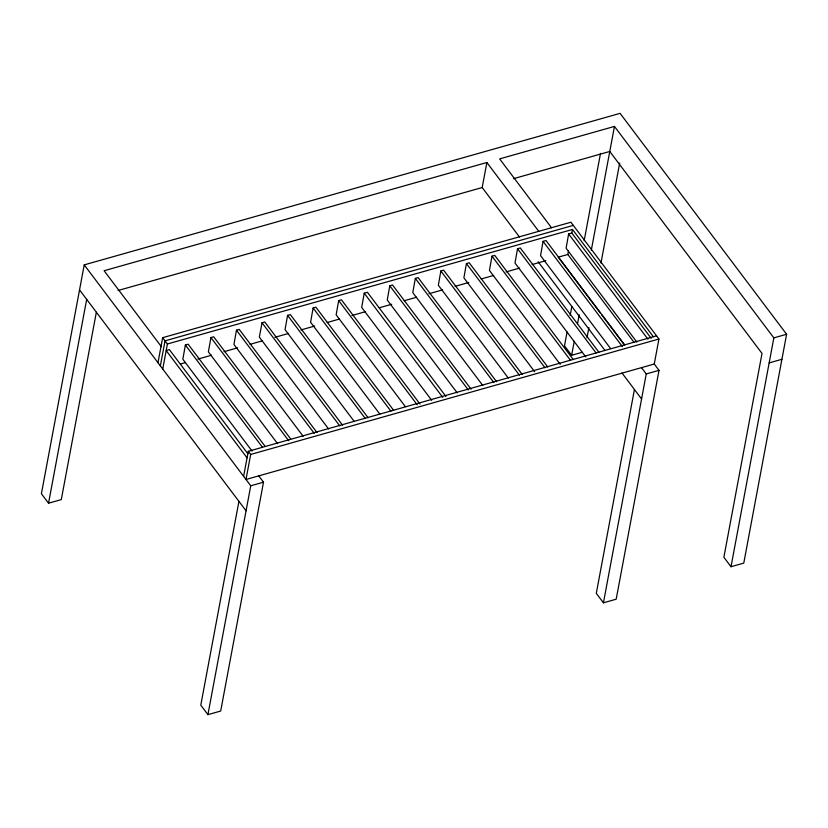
<?xml version="1.0" encoding="UTF-8"?>
<svg xmlns="http://www.w3.org/2000/svg" width="828" height="828" viewBox="0 0 828 828"><rect width="100%" height="100%" fill="white"/><g stroke="black" fill="none" stroke-linecap="round" stroke-linejoin="round"><path stroke-width="1.24" d="M265.126 446.354L188.132 344.21L185.368 344.997L182.843 359.238L252.054 451.063M290.68 438.933L213.686 336.789L210.923 337.576L208.387 351.859L277.608 443.684M317.01 432.568L239.24 329.389L236.466 330.196L233.941 344.458L303.151 436.273M368.108 417.757L290.338 314.588L287.575 315.364L285.039 329.647L354.26 421.473M393.662 410.357L315.892 307.188L313.119 307.985L310.593 322.247L379.804 414.072M419.982 404.012L341.436 299.808L338.673 300.585L336.147 314.826L405.358 406.651M445.961 396.488L367.415 292.284L364.216 293.184L361.691 307.447L431.688 400.297M471.091 389.181L392.544 284.977L389.771 285.764L387.245 300.046L457.232 392.896M496.634 381.78L418.088 277.577L415.325 278.384L412.789 292.636L482.786 385.496M522.189 374.38L443.642 270.176L440.869 270.973L438.343 285.236L508.34 378.096M547.743 366.98L469.197 262.776L466.423 263.552L463.897 277.835L534.671 371.72M573.286 359.58L494.74 255.376L491.977 256.173L489.441 270.435L560.214 364.32M598.841 352.179L520.294 247.965L517.531 248.752L514.995 263.035L585.769 356.92M624.54 344.727L545.994 240.524L543.075 241.372L540.549 255.635L610.536 348.484M162.733 369.029L167.422 343.993L572.49 229.449L571.817 233.041L568.629 233.972L566.093 248.224L636.867 342.119M513.463 178.693L609.77 151.462L762.019 353.432L723.879 557.265L731.01 566.725L743.772 563.123L786.6 334.264L620.079 113.353L84.228 264.877L41.4 493.736L48.541 503.207L61.293 499.594L96.358 312.228M48.541 503.207L86.681 299.374M157.972 362.716L162.661 337.679L570.927 222.235L658.943 338.994L654.255 364.03L659.016 370.344L616.187 599.203L603.426 602.805L596.295 593.334L634.434 389.512M160.353 365.872L165.041 340.836L573.307 225.382M342.554 425.168L264.784 321.988L262.021 322.775L259.34 337.099L328.561 428.914M238.93 501.354L200.78 705.187L207.921 714.647L220.683 711.045L263.511 482.186L258.75 475.872M243.618 476.328L248.296 451.291L656.563 335.847M248.296 451.291L250.677 454.448L245.988 479.484L654.255 364.03M207.921 714.647L250.749 485.788L84.228 264.877M519.477 236.994L482.186 187.532L486.874 162.505L104.121 270.735L161.439 346.777M633.917 342.171L567.811 254.475L568.474 250.925M567.097 331.893L564.489 345.814L571.63 355.284L582.063 352.335M570.181 315.427L571.837 306.567M584.154 240.741L600.507 153.387M571.63 355.284L574.239 341.353M577.551 323.634L579.207 314.775M591.295 250.201L614.459 126.425L499.636 158.893L551.52 227.741M586.99 337.752L588.884 327.619M600.973 263.056L619.686 163.044M603.426 602.805L646.254 373.945L641.503 367.642M731.01 566.725L773.838 337.876L614.459 126.425M118.083 290.504L482.186 187.532M180.463 364.009L185.431 362.602M197.861 359.093L211.533 355.222M223.953 351.714L237.626 347.843M250.056 344.334L262.476 340.815M274.906 337.306L288.579 333.436M300.999 329.927L314.671 326.056M327.101 322.547L339.521 319.028M351.952 315.52L365.624 311.649M379.296 307.788L391.716 304.269M404.147 300.761L416.577 297.242M428.997 293.733L442.669 289.862M455.1 286.353L468.762 282.483M481.192 278.974L493.623 275.455M506.043 271.936L519.715 268.075M532.145 264.556L545.818 260.696M567.811 254.475L558.238 257.177L600.238 312.891M250.677 454.448L658.943 338.994M250.749 485.788L263.511 482.186M646.254 373.945L659.016 370.344M773.838 337.876L786.6 334.264M769.16 362.902L781.911 359.29M572.49 229.449L653.375 336.748M571.817 233.041L651.15 338.279M568.629 233.972L647.951 339.201M486.874 162.505L538.769 231.343M601.79 314.961L624.343 344.883M543.075 241.372L622.397 346.611M538.117 261.731L604.916 350.358M622.004 373.024L641.576 398.982M517.531 248.752L596.077 352.956M491.977 256.173L570.523 360.377M466.423 263.552L544.979 367.756M440.869 270.973L519.425 375.187M415.325 278.384L493.871 382.588M389.771 285.764L468.327 389.967M364.216 293.184L442.773 397.388M338.673 300.585L417.219 404.788M313.119 307.985L390.888 411.164M287.575 315.364L365.345 418.544M262.021 322.775L339.791 425.944M236.466 330.196L314.236 433.365M210.923 337.576L288.693 440.744M185.368 344.997L262.362 447.141M162.661 337.679L167.422 343.993M247.934 453.837L169.388 349.623L166.19 350.554L247.075 457.853M79.55 289.914L246.071 510.824"/></g></svg>
